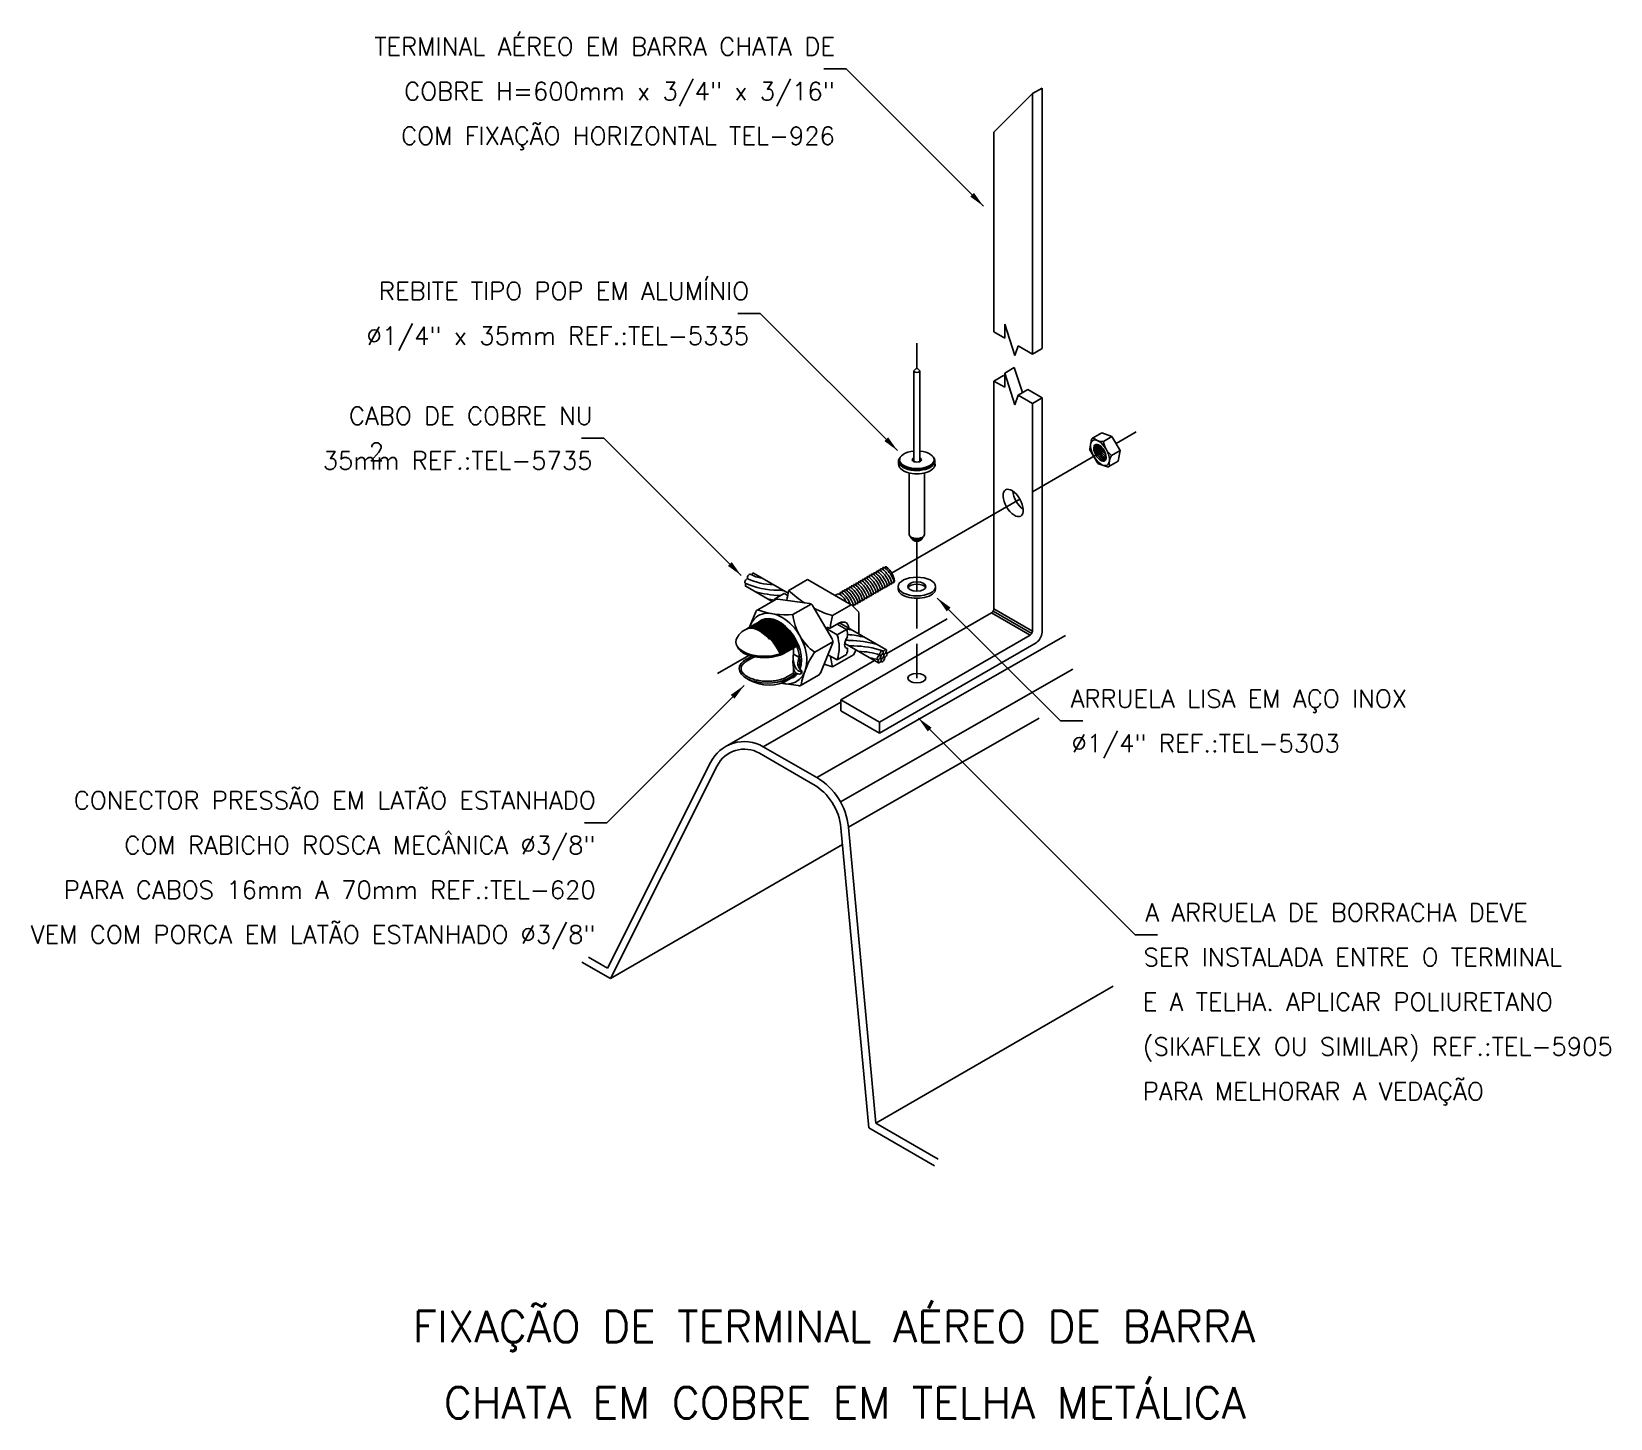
# Model space of a CAD drawing. Header units: millimetres. Extents: x -6088.8 to -6071.2, y -4740.8 to -4725.3.
import ezdxf
from ezdxf.enums import TextEntityAlignment as Align

# ---------------------------------------------------------------- set-up
doc = ezdxf.new("R2010")
doc.units = ezdxf.units.MM
doc.header["$LTSCALE"] = 10
doc.linetypes.add('DASHDOT2', pattern=[0.5, 0.25, -0.125, 0, -0.125])
doc.layers.add('Termotécnica', color=7, linetype='Continuous')
doc.styles.add('r140', font='romans.shx')
doc.styles.add('r80', font='romans.shx')

msp = doc.modelspace()

# ---------------------------------------------------------------- linework, layer by layer
at = {"layer": 'Termotécnica', "color": 2}
for p, q in [((-6079.704, -4725.727), (-6079.954, -4725.727)), ((-6078.168, -4727.263), (-6079.704, -4725.727)), ((-6078.052, -4726.436), (-6077.621, -4726.005)), ((-6077.621, -4726.005), (-6077.513, -4725.943)), ((-6077.621, -4728.919), (-6077.621, -4726.005)), ((-6077.513, -4728.856), (-6077.513, -4725.943)), ((-6078.052, -4728.67), (-6078.052, -4726.436)), ((-6080.664, -4728.462), (-6080.914, -4728.462)), ((-6079.129, -4729.997), (-6080.664, -4728.462)), ((-6077.93, -4728.74), (-6078.052, -4728.67)), ((-6077.93, -4728.581), (-6077.817, -4728.934)), ((-6077.93, -4728.581), (-6077.93, -4728.74)), ((-6077.817, -4728.934), (-6077.781, -4728.826)), ((-6077.62, -4728.919), (-6077.781, -4728.826)), ((-6077.62, -4728.919), (-6077.513, -4728.856)), ((-6078.922, -4729.08), (-6078.947, -4729.105)), ((-6078.947, -4730.119), (-6078.947, -4729.105)), ((-6078.922, -4729.08), (-6078.905, -4729.08)), ((-6078.905, -4729.08), (-6078.879, -4729.105)), ((-6078.879, -4730.119), (-6078.879, -4729.105)), ((-6078.052, -4729.219), (-6077.944, -4729.157)), ((-6078.052, -4731.765), (-6078.052, -4729.219)), ((-6077.93, -4729.289), (-6078.052, -4729.219)), ((-6077.93, -4729.165), (-6077.944, -4729.157)), ((-6077.93, -4729.13), (-6077.823, -4729.068)), ((-6077.93, -4729.13), (-6077.93, -4729.289)), ((-6077.93, -4729.13), (-6077.817, -4729.484)), ((-6077.823, -4729.068), (-6077.733, -4729.347)), ((-6077.817, -4729.484), (-6077.781, -4729.375)), ((-6077.781, -4729.375), (-6077.673, -4729.313)), ((-6077.62, -4729.468), (-6077.781, -4729.375)), ((-6077.513, -4729.406), (-6077.673, -4729.313)), ((-6077.621, -4732.014), (-6077.621, -4729.468)), ((-6077.62, -4729.468), (-6077.513, -4729.406)), ((-6077.513, -4732.028), (-6077.513, -4729.406)), ((-6082.413, -4729.857), (-6082.663, -4729.857)), ((-6080.878, -4731.392), (-6082.413, -4729.857)), ((-6076.979, -4729.975), (-6076.959, -4729.871)), ((-6076.95, -4729.858), (-6076.846, -4729.798)), ((-6076.846, -4729.798), (-6076.731, -4729.838)), ((-6076.827, -4729.893), (-6076.731, -4729.838)), ((-6076.639, -4729.997), (-6076.731, -4729.838)), ((-6076.892, -4730.135), (-6076.977, -4729.988)), ((-6076.735, -4730.052), (-6076.639, -4729.997)), ((-6076.662, -4730.116), (-6076.639, -4729.997)), ((-6079.117, -4730.115), (-6079.117, -4730.147)), ((-6078.998, -4730.246), (-6078.998, -4730.936)), ((-6078.829, -4730.246), (-6078.829, -4730.936)), ((-6078.71, -4730.115), (-6078.71, -4730.147)), ((-6076.882, -4730.143), (-6076.782, -4730.178)), ((-6076.767, -4730.176), (-6076.662, -4730.116)), ((-6078.846, -4730.962), (-6078.846, -4730.962)), ((-6079.344, -4731.334), (-6079.341, -4731.357)), ((-6079.319, -4731.32), (-6079.316, -4731.342)), ((-6079.294, -4731.305), (-6079.291, -4731.328)), ((-6079.268, -4731.296), (-6079.265, -4731.314)), ((-6080.739, -4731.367), (-6080.352, -4731.591)), ((-6080.135, -4731.439), (-6080.344, -4731.56)), ((-6079.648, -4731.721), (-6080.135, -4731.439)), ((-6079.646, -4731.511), (-6079.643, -4731.534)), ((-6079.621, -4731.497), (-6079.618, -4731.519)), ((-6079.596, -4731.482), (-6079.593, -4731.505)), ((-6079.571, -4731.468), (-6079.568, -4731.49)), ((-6079.545, -4731.453), (-6079.542, -4731.476)), ((-6079.52, -4731.438), (-6079.517, -4731.461)), ((-6079.495, -4731.424), (-6079.492, -4731.447)), ((-6079.47, -4731.409), (-6079.467, -4731.432)), ((-6079.445, -4731.394), (-6079.442, -4731.418)), ((-6079.42, -4731.38), (-6079.417, -4731.403)), ((-6079.394, -4731.365), (-6079.391, -4731.388)), ((-6079.369, -4731.348), (-6079.366, -4731.372)), ((-6079.25, -4731.522), (-6079.272, -4731.509)), ((-6079.225, -4731.507), (-6079.247, -4731.494)), ((-6079.2, -4731.492), (-6079.222, -4731.48)), ((-6079.174, -4731.478), (-6079.197, -4731.465)), ((-6080.824, -4731.514), (-6080.531, -4731.684)), ((-6079.829, -4731.617), (-6079.808, -4731.604)), ((-6079.772, -4731.584), (-6079.769, -4731.607)), ((-6079.748, -4731.569), (-6079.745, -4731.592)), ((-6079.722, -4731.555), (-6079.719, -4731.578)), ((-6079.697, -4731.54), (-6079.694, -4731.563)), ((-6079.672, -4731.526), (-6079.669, -4731.549)), ((-6079.552, -4731.697), (-6079.575, -4731.684)), ((-6079.527, -4731.682), (-6079.55, -4731.669)), ((-6079.502, -4731.668), (-6079.525, -4731.655)), ((-6079.477, -4731.653), (-6079.499, -4731.64)), ((-6079.452, -4731.638), (-6079.474, -4731.626)), ((-6079.426, -4731.624), (-6079.449, -4731.611)), ((-6079.401, -4731.609), (-6079.424, -4731.596)), ((-6079.376, -4731.595), (-6079.398, -4731.582)), ((-6079.351, -4731.58), (-6079.373, -4731.567)), ((-6079.326, -4731.565), (-6079.348, -4731.553)), ((-6079.3, -4731.551), (-6079.323, -4731.538)), ((-6079.275, -4731.536), (-6079.297, -4731.524)), ((-6078.684, -4731.645), (-6077.307, -4733.02)), ((-6079.648, -4731.721), (-6079.857, -4731.842)), ((-6078.078, -4731.81), (-6079.763, -4732.783)), ((-6079.563, -4731.804), (-6079.649, -4731.719)), ((-6079.603, -4731.726), (-6079.626, -4731.713)), ((-6079.578, -4731.711), (-6079.6, -4731.698)), ((-6079.562, -4731.806), (-6079.562, -4732.046)), ((-6079.933, -4731.981), (-6079.918, -4731.973)), ((-6079.811, -4731.942), (-6079.883, -4731.983)), ((-6079.258, -4732.222), (-6079.777, -4731.923)), ((-6080.238, -4732.172), (-6080.368, -4732.247)), ((-6080.344, -4732.233), (-6080.337, -4732.219)), ((-6080.337, -4732.219), (-6080.324, -4732.222)), ((-6080.324, -4732.222), (-6080.317, -4732.207)), ((-6080.317, -4732.207), (-6080.304, -4732.21)), ((-6080.304, -4732.21), (-6080.297, -4732.196)), ((-6080.297, -4732.195), (-6080.283, -4732.198)), ((-6080.284, -4732.198), (-6080.277, -4732.183)), ((-6080.277, -4732.183), (-6080.263, -4732.186)), ((-6080.263, -4732.186), (-6080.257, -4732.172)), ((-6080.257, -4732.172), (-6080.243, -4732.174)), ((-6080.243, -4732.174), (-6080.24, -4732.167)), ((-6079.343, -4732.369), (-6079.72, -4732.152)), ((-6077.647, -4732.059), (-6079.332, -4733.032)), ((-6077.58, -4732.145), (-6079.332, -4733.156)), ((-6080.758, -4732.294), (-6080.816, -4732.328)), ((-6080.729, -4732.301), (-6080.806, -4732.345)), ((-6080.426, -4732.276), (-6080.418, -4732.266)), ((-6080.418, -4732.266), (-6080.405, -4732.268)), ((-6080.405, -4732.268), (-6080.398, -4732.254)), ((-6080.398, -4732.254), (-6080.384, -4732.257)), ((-6080.384, -4732.257), (-6080.378, -4732.243)), ((-6080.378, -4732.243), (-6080.364, -4732.245)), ((-6080.364, -4732.245), (-6080.358, -4732.231)), ((-6080.358, -4732.231), (-6080.344, -4732.233)), ((-6079.622, -4732.279), (-6079.857, -4732.414)), ((-6079.622, -4732.279), (-6079.591, -4732.226)), ((-6080.398, -4732.587), (-6080.268, -4732.512)), ((-6080.294, -4732.486), (-6080.384, -4732.538)), ((-6080.257, -4732.488), (-6080.368, -4732.552)), ((-6080.844, -4732.622), (-6082.379, -4734.158)), ((-6079.332, -4733.032), (-6079.763, -4732.783)), ((-6079.763, -4732.783), (-6079.763, -4732.907)), ((-6079.332, -4733.156), (-6079.763, -4732.907)), ((-6079.332, -4733.032), (-6079.332, -4733.156)), ((-6078.896, -4732.988), (-6076.473, -4735.411)), ((-6077.057, -4733.02), (-6077.307, -4733.02)), ((-6082.379, -4734.158), (-6082.629, -4734.158)), ((-6076.223, -4735.411), (-6076.473, -4735.411))]:
    msp.add_line(p, q, dxfattribs=at)
at = {"layer": 'Termotécnica', "color": 1, "linetype": 'DASHDOT2'}
for p, q in [((-6078.913, -4728.794), (-6078.913, -4729.08)), ((-6076.459, -4729.787), (-6076.685, -4729.917)), ((-6076.82, -4729.995), (-6077.621, -4730.457)), ((-6077.763, -4730.539), (-6079.195, -4731.366)), ((-6078.913, -4731.01), (-6078.913, -4731.569)), ((-6078.913, -4731.648), (-6078.913, -4731.985)), ((-6078.913, -4732.157), (-6078.913, -4732.541)), ((-6080.79, -4732.287), (-6081.141, -4732.49))]:
    msp.add_line(p, q, dxfattribs=at)
at = {"layer": 'Termotécnica', "color": 1}
for p, q in [((-6080.692, -4731.777), (-6080.499, -4731.665)), ((-6080.501, -4731.654), (-6080.397, -4731.594)), ((-6080.501, -4731.654), (-6080.49, -4731.661)), ((-6080.469, -4731.659), (-6080.113, -4731.706)), ((-6080.357, -4731.617), (-6080.397, -4731.594)), ((-6080.787, -4731.978), (-6080.713, -4731.8)), ((-6080.299, -4731.83), (-6080.095, -4731.713)), ((-6080.078, -4731.73), (-6079.858, -4732.11)), ((-6077.647, -4732.059), (-6078.078, -4731.81)), ((-6077.628, -4732.04), (-6078.059, -4731.791)), ((-6077.621, -4732.014), (-6078.052, -4731.765)), ((-6079.932, -4731.983), (-6079.805, -4732.057)), ((-6079.805, -4732.057), (-6079.7, -4731.996)), ((-6079.803, -4731.937), (-6079.7, -4731.996)), ((-6079.247, -4732.265), (-6078.573, -4731.877)), ((-6080.294, -4732.204), (-6080.294, -4732.272)), ((-6080.055, -4732.252), (-6079.852, -4732.134)), ((-6080.033, -4733.653), (-6077.252, -4732.063)), ((-6079.855, -4732.153), (-6079.992, -4732.485)), ((-6081.029, -4733.294), (-6079.385, -4732.345)), ((-6080.224, -4732.312), (-6080.294, -4732.272)), ((-6079.907, -4732.279), (-6079.805, -4732.338)), ((-6079.805, -4732.338), (-6079.7, -4732.278)), ((-6080.294, -4732.421), (-6080.294, -4732.494)), ((-6080.283, -4732.5), (-6080.294, -4732.494)), ((-6080.208, -4732.466), (-6080.198, -4732.46)), ((-6080.206, -4732.619), (-6080.013, -4732.508)), ((-6079.765, -4733.926), (-6077.168, -4732.441)), ((-6080.435, -4732.599), (-6080.236, -4732.625)), ((-6080.632, -4733.308), (-6079.763, -4732.811)), ((-6079.678, -4734.207), (-6077.546, -4732.987))]:
    msp.add_line(p, q, dxfattribs=at)
at = {"layer": 'Termotécnica', "color": 3}
for p, q in [((-6080.075, -4733.726), (-6080.674, -4733.381)), ((-6080.033, -4733.653), (-6080.632, -4733.308)), ((-6081.22, -4733.484), (-6082.374, -4735.783)), ((-6081.145, -4733.522), (-6082.339, -4735.901)), ((-6079.762, -4734.215), (-6079.45, -4737.569)), ((-6079.678, -4734.207), (-6079.37, -4737.518)), ((-6082.339, -4735.901), (-6079.745, -4734.403)), ((-6082.339, -4735.901), (-6082.66, -4735.716)), ((-6082.374, -4735.783), (-6082.585, -4735.662)), ((-6079.37, -4737.518), (-6076.716, -4735.985)), ((-6078.673, -4737.92), (-6079.37, -4737.518)), ((-6078.715, -4737.993), (-6079.45, -4737.569))]:
    msp.add_line(p, q, dxfattribs=at)
at = {"layer": 'Termotécnica', "color": 2}
for centre, radius, start, end in [((-6076.941, -4729.874), 0.0184, 120, 169.1154), ((-6076.842, -4729.752), 0.142, 225.499, 276.1892), ((-6076.584, -4729.859), 0.245, 187.9752, 232.0031), ((-6076.961, -4729.978), 0.0184, 169.1154, 210), ((-6076.62, -4730.136), 0.142, 143.8935, 194.4182), ((-6076.876, -4730.126), 0.0184, 210, 250.8835), ((-6076.776, -4730.161), 0.0184, 250.8835, 300), ((-6078.913, -4730.938), 0.0721, 214.8393, 324.5345), ((-6079.19, -4731.846), 1.189, 166.0656, 171.5978), ((-6079.543, -4730.735), 1.15, 225.8241, 236.9171), ((-6079.543, -4730.735), 1.15, 243.3595, 254.1759), ((-6078.702, -4732.128), 1.189, 166.0656, 173.016), ((-6078.104, -4731.765), 0.0523, 300, 0), ((-6080.748, -4732.175), 0.194, 113.8674, 152.8337), ((-6079.569, -4730.877), 1.15, 252.3631, 254.1759), ((-6077.673, -4732.014), 0.0523, 300, 0), ((-6077.673, -4732.014), 0.161, 305.2249, 354.7751), ((-6080.761, -4732.105), 0.18, 200.5552, 242.6808), ((-6079.543, -4731.308), 1.15, 249.2574, 254.1759), ((-6078.702, -4732.128), 1.189, 188.0561, 193.9344), ((-6080.566, -4732.153), 0.465, 234.9384, 291.1319)]:
    msp.add_arc(centre, radius, start, end, dxfattribs=at)
at = {"layer": 'Termotécnica', "color": 1}
for centre, radius, start, end in [((-6080.464, -4730.67), 0.888, 245.5176, 269.8552), ((-6080.514, -4730.84), 0.656, 243.8813, 269.6894), ((-6080.602, -4731.068), 0.356, 240.9836, 262.8263), ((-6080.379, -4730.307), 1.312, 254.7159, 267.3184), ((-6080.287, -4730.379), 1.309, 256.8934, 260.3282), ((-6080.071, -4731.795), 0.453, 161.8949, 163.8067), ((-6080.475, -4731.707), 0.0483, 82.4065, 120), ((-6080.477, -4732.564), 1.006, 86.0173, 89.3473), ((-6080.668, -4731.818), 0.0483, 120, 157.5935), ((-6080.374, -4730.885), 0.948, 250.263, 274.55), ((-6079.703, -4731.767), 0.599, 186.0412, 233.9588), ((-6080.12, -4731.754), 0.0483, 30, 82.4065), ((-6079.925, -4732.61), 0.701, 77.1354, 78.1639), ((-6079.79, -4732.688), 0.701, 77.1354, 83.1906), ((-6079.827, -4732.054), 0.139, 348.6863, 24.4136), ((-6079.9, -4732.135), 0.0483, 337.5935, 30), ((-6080.235, -4732.197), 0.453, 341.8949, 18.1051), ((-6079.586, -4730.494), 1.627, 265.6508, 267.3042), ((-6079.835, -4732.219), 0.147, 336.4075, 4.6687), ((-6079.811, -4733.448), 1.4, 77.0703, 84.9289), ((-6079.605, -4731.174), 1.006, 266.0117, 269.3417), ((-6079.704, -4733.43), 1.312, 74.7103, 88.2103), ((-6079.638, -4733.268), 1.088, 71.585, 88.8738), ((-6079.968, -4732.368), 0.33, 172.9828, 195.5581), ((-6080.01, -4732.309), 0.286, 172.6557, 204.3164), ((-6080.138, -4732.373), 0.106, 144.6582, 235.3825), ((-6079.275, -4732.789), 0.948, 145.45, 169.737), ((-6079.585, -4733.063), 0.822, 71.4044, 88.5956), ((-6079.58, -4733.196), 0.892, 75.1573, 80.7265), ((-6080.225, -4732.43), 0.0659, 202.9299, 268.8662), ((-6080.204, -4732.391), 0.0757, 208.085, 266.6116), ((-6080.037, -4732.466), 0.0483, 300, 337.5935), ((-6080.23, -4732.578), 0.0483, 262.4065, 300)]:
    msp.add_arc(centre, radius, start, end, dxfattribs=at)
at = {"layer": 'Termotécnica', "color": 3}
for centre, radius, start, end in [((-6080.843, -4733.673), 0.422, 60.0063, 153.3317), ((-6080.843, -4733.673), 0.338, 59.9999, 153.3384), ((-6080.391, -4734.273), 0.631, 5.3142, 59.9999), ((-6080.391, -4734.273), 0.716, 5.316, 59.9951)]:
    msp.add_arc(centre, radius, start, end, dxfattribs=at)
at = {"layer": 'Termotécnica', "color": 2}
for centre, major_axis, ratio, start_param, end_param in [((-6078.913, -4729.105), (-0.034, 0), 0.509483, 0, 3.141593), ((-6078.914, -4730.115), (-0.204, 0), 0.509483, 5.859189, 9.855214), ((-6078.913, -4730.099), (-0.193, 0), 0.509483, 4.886884, 10.820136), ((-6078.913, -4730.099), (-0.0509, 0), 0.509483, 5.440074, 10.268419), ((-6078.913, -4730.152), (-0.204, 0), 0.509483, 6.242628, 9.468195), ((-6077.728, -4730.52), (-0.085, 0.147), 0.509483, 0.805963, 2.333208), ((-6078.913, -4730.936), (-0.0849, 0), 0.509483, 0, 3.141593), ((-6078.913, -4730.962), (-0.0679, 0), 0.509483, 0, 3.141593), ((-6080.817, -4731.453), (-0.0142, -0.0246), 0.509483, 3.143946, 6.283185), ((-6080.81, -4731.49), (-0.0142, -0.0246), 0.509483, 4.765756, 6.283185), ((-6080.789, -4731.405), (-0.0142, -0.0246), 0.509483, 3.141593, 6.283185), ((-6080.753, -4731.392), (-0.0142, -0.0246), 0.509483, 3.141593, 4.783167), ((-6078.913, -4731.543), (-0.102, 0), 0.509483, 3.393362, 6.033731), ((-6079.76, -4731.682), (-0.0463, 0.0789), 0.511063, 4.356986, 6.317894), ((-6078.913, -4731.544), (-0.209, 0), 0.500279, 6.158562, 9.55174), ((-6079.811, -4732.102), (0.105, 0.181), 0.509483, 5.679391, 7.127797), ((-6080.622, -4732.137), (-0.314, 0.001), 0.509483, -0.313841, 2.182721), ((-6080.585, -4732.436), (-0.314, 0.001), 0.509483, -0.753557, 2.340413), ((-6080.623, -4732.138), (-0.327, 0.002), 0.529306, 0.834314, 2.464238)]:
    msp.add_ellipse(centre, major_axis=major_axis, ratio=ratio, start_param=start_param, end_param=end_param, dxfattribs=at)
for centre, major_axis, ratio in [((-6076.865, -4730.021), (0.08, -0.138), 0.500279), ((-6076.865, -4730.021), (0.0523, -0.0906), 0.500279), ((-6077.836, -4730.582), (-0.085, 0.147), 0.509483), ((-6078.913, -4731.517), (-0.209, 0), 0.500279), ((-6078.913, -4731.517), (0.102, 0), 0.509483), ((-6079.272, -4732.247), (-0.0142, -0.0246), 0.509483), ((-6079.337, -4732.309), (-0.0142, -0.0246), 0.509483), ((-6079.329, -4732.345), (-0.0142, -0.0246), 0.509483), ((-6079.308, -4732.26), (-0.0142, -0.0246), 0.509483), ((-6079.3, -4732.296), (-0.0142, -0.0246), 0.509483), ((-6079.293, -4732.333), (-0.0142, -0.0246), 0.509483), ((-6079.265, -4732.284), (-0.0142, -0.0246), 0.509483), ((-6078.913, -4732.541), (0.102, 0), 0.509483)]:
    msp.add_ellipse(centre, major_axis=major_axis, ratio=ratio, dxfattribs=at)
at = {"layer": 'Termotécnica', "color": 1}
for centre, major_axis, ratio, start_param, end_param in [((-6078.914, -4730.109), (-0.196, 0), 0.509483, 6.097371, 9.651115), ((-6076.849, -4730.012), (0.0523, -0.0906), 0.500279, 3.310458, 6.098275), ((-6076.833, -4730.003), (0.0523, -0.0906), 0.500279, 3.504465, 5.918396), ((-6076.817, -4729.994), (0.0523, -0.0906), 0.500279, 3.701884, 5.72462), ((-6076.801, -4729.984), (0.0523, -0.0906), 0.500279, 3.916435, 5.497893), ((-6076.785, -4729.975), (0.0523, -0.0906), 0.500279, 4.213803, 5.208923), ((-6079.284, -4731.42), (0.0599, -0.0861), 0.281547, 0, 3.124318), ((-6079.259, -4731.406), (0.0599, -0.0861), 0.281547, 0, 3.124318), ((-6079.234, -4731.391), (0.0599, -0.0861), 0.281547, 0, 3.124318), ((-6079.218, -4731.38), (0.05, -0.0836), 0.281547, 0, 3.124318), ((-6079.587, -4731.596), (0.0599, -0.0861), 0.281547, 0, 3.124318), ((-6079.562, -4731.582), (0.0599, -0.0861), 0.281547, 0, 3.124318), ((-6079.537, -4731.567), (0.0599, -0.0861), 0.281547, 0, 3.124318), ((-6079.511, -4731.552), (0.0599, -0.0861), 0.281547, 0, 3.124318), ((-6079.486, -4731.538), (0.0599, -0.0861), 0.281547, 0, 3.124318), ((-6079.461, -4731.523), (0.0599, -0.0861), 0.281547, 0, 3.124318), ((-6079.436, -4731.508), (0.0599, -0.0861), 0.281547, 0, 3.124318), ((-6079.411, -4731.494), (0.0599, -0.0861), 0.281547, 0, 3.124318), ((-6079.385, -4731.478), (0.0599, -0.0861), 0.281547, 0, 3.124318), ((-6079.36, -4731.464), (0.0599, -0.0861), 0.281547, 0, 3.124318), ((-6079.335, -4731.45), (0.0599, -0.0861), 0.281547, 0, 3.124318), ((-6079.31, -4731.435), (0.0599, -0.0861), 0.281547, 0, 3.124318), ((-6079.713, -4731.67), (-0.0596, 0.0862), 0.279135, 3.948402, 6.297093), ((-6079.688, -4731.654), (0.0599, -0.0861), 0.281547, 0, 3.124318), ((-6079.663, -4731.64), (0.0599, -0.0861), 0.281547, 0, 3.124318), ((-6079.637, -4731.626), (0.0599, -0.0861), 0.281547, 0, 3.124318), ((-6079.612, -4731.611), (0.0599, -0.0861), 0.281547, 0, 3.124318), ((-6080.471, -4732.211), (-0.213, 0.369), 0.675841, 2.557484, 6.846546), ((-6080.471, -4732.211), (-0.183, 0.317), 0.622287, -2.669254, 0.134409), ((-6080.471, -4732.21), (-0.182, 0.314), 0.509483, 4.50581, 6.34242), ((-6080.632, -4732.304), (-0.182, 0.314), 0.509483, -1.750011, 0.080951), ((-6080.642, -4732.31), (-0.182, 0.314), 0.509483, 5.084888, 6.283185), ((-6080.622, -4732.298), (-0.182, 0.314), 0.509483, -1.790806, 0.069442), ((-6080.612, -4732.292), (-0.182, 0.314), 0.509483, -1.775822, 0.069442), ((-6080.602, -4732.286), (-0.182, 0.314), 0.509483, -1.799511, 0.069442), ((-6080.592, -4732.28), (-0.182, 0.314), 0.509483, -1.776687, 0.069442), ((-6080.582, -4732.275), (-0.182, 0.314), 0.509483, -1.801604, 0.069442), ((-6080.572, -4732.269), (-0.182, 0.314), 0.509483, -1.776687, 0.069442), ((-6080.562, -4732.263), (-0.182, 0.314), 0.509483, -1.802199, 0.069442), ((-6080.552, -4732.257), (-0.182, 0.314), 0.509483, -1.776196, 0.069442), ((-6080.541, -4732.253), (-0.182, 0.314), 0.509483, -1.795385, 0.069442), ((-6080.531, -4732.246), (-0.182, 0.314), 0.509483, 4.506486, 6.334066), ((-6080.521, -4732.24), (-0.182, 0.314), 0.509483, -1.802319, 0.063361), ((-6080.511, -4732.234), (-0.182, 0.314), 0.509483, -1.776285, 0.084808), ((-6080.501, -4732.228), (-0.182, 0.314), 0.509483, 4.481848, 6.352628), ((-6080.481, -4732.216), (-0.182, 0.314), 0.509483, 4.482918, 6.346546), ((-6080.491, -4732.222), (-0.182, 0.314), 0.509483, 4.507542, 6.276515), ((-6080.461, -4732.204), (-0.182, 0.314), 0.509483, 4.481848, 6.10125), ((-6080.451, -4732.198), (-0.182, 0.314), 0.509483, 4.504576, 5.696214), ((-6080.441, -4732.192), (-0.182, 0.314), 0.509483, 4.481848, 5.289215), ((-6080.471, -4732.211), (-0.173, 0.299), 0.598456, 3.662711, 4.466653), ((-6079.655, -4732.119), (0.049, 0.0848), 0.509483, 1.414095, 3.46276), ((-6080.632, -4732.304), (-0.182, 0.314), 0.509483, 3.328348, 3.489939), ((-6080.622, -4732.298), (-0.182, 0.314), 0.509483, 3.304252, 3.472424), ((-6080.612, -4732.292), (-0.182, 0.314), 0.509483, 3.277314, 3.461778), ((-6080.602, -4732.286), (-0.182, 0.314), 0.509483, 3.249894, 3.454075), ((-6080.592, -4732.28), (-0.182, 0.314), 0.509483, 3.221428, 3.439152), ((-6080.584, -4732.278), (-0.182, 0.314), 0.509483, 3.276223, 3.454075), ((-6080.574, -4732.272), (-0.182, 0.314), 0.509483, 3.273005, 3.453689), ((-6080.562, -4732.263), (-0.182, 0.314), 0.509483, 3.219156, 3.43842), ((-6080.552, -4732.257), (-0.182, 0.314), 0.509483, 3.216903, 3.437568), ((-6080.54, -4732.25), (-0.182, 0.314), 0.509483, 3.211977, 3.434735), ((-6080.531, -4732.245), (-0.182, 0.314), 0.509483, 3.221003, 3.434431), ((-6080.52, -4732.238), (-0.182, 0.314), 0.509483, 3.211977, 3.434735), ((-6080.471, -4732.211), (-0.183, 0.317), 0.622287, 3.001456, 3.377373), ((-6080.51, -4732.233), (-0.182, 0.314), 0.509483, 3.221003, 3.434431), ((-6080.5, -4732.227), (-0.182, 0.314), 0.509483, 3.220917, 3.436112), ((-6080.491, -4732.222), (-0.182, 0.314), 0.509483, 3.221003, 3.434431), ((-6080.481, -4732.216), (-0.182, 0.314), 0.509483, 3.220917, 3.436112), ((-6080.471, -4732.211), (-0.173, 0.299), 0.598456, 3.230914, 3.34886), ((-6080.471, -4732.21), (-0.182, 0.314), 0.509483, 3.215553, 3.40848), ((-6080.242, -4732.449), (-0.0262, 0.0452), 0.509483, 2.768638, 4.057677), ((-6080.232, -4732.443), (-0.0262, 0.0452), 0.509483, 2.906505, 4.057677)]:
    msp.add_ellipse(centre, major_axis=major_axis, ratio=ratio, start_param=start_param, end_param=end_param, dxfattribs=at)
at = {"layer": 'Termotécnica', "color": 2}
msp.add_open_spline([(-6080.384, -4732.538), (-6080.391, -4732.541), (-6080.425, -4732.554), (-6080.485, -4732.569), (-6080.553, -4732.576), (-6080.625, -4732.576), (-6080.693, -4732.567), (-6080.752, -4732.551), (-6080.799, -4732.531), (-6080.833, -4732.509), (-6080.856, -4732.488), (-6080.87, -4732.469), (-6080.877, -4732.452), (-6080.879, -4732.435), (-6080.877, -4732.418), (-6080.869, -4732.401), (-6080.856, -4732.382), (-6080.834, -4732.362), (-6080.814, -4732.349), (-6080.803, -4732.344)], degree=3, knots=[3.942773, 3.942773, 3.942773, 3.942773, 4.152047, 4.373331, 4.607258, 4.841184, 5.075111, 5.298225, 5.504103, 5.689757, 5.855803, 6.005181, 6.14422, 6.28326, 6.422299, 6.561339, 6.707536, 6.872139, 7.036742, 7.036742, 7.036742, 7.036742], dxfattribs=at)
for points in [[(-6078.274, -4727.114), (-6078.316, -4727.156), (-6078.168, -4727.263)], [(-6079.234, -4729.848), (-6079.276, -4729.89), (-6079.129, -4729.997)], [(-6080.983, -4731.243), (-6081.026, -4731.285), (-6080.878, -4731.392)], [(-6078.579, -4731.794), (-6078.536, -4731.752), (-6078.684, -4731.645)], [(-6080.993, -4732.728), (-6080.951, -4732.77), (-6080.844, -4732.622)], [(-6078.791, -4733.137), (-6078.748, -4733.095), (-6078.896, -4732.988)]]:
    msp.add_solid(points, dxfattribs=at)

# ---------------------------------------------------------------- texts
at = {"layer": 'Termotécnica', "color": 2, "style": 'r80'}
for s, p in [('TERMINAL AÉREO EM BARRA CHATA DE', (-6079.829, -4725.577)), ('COBRE H=600mm x 3/4" x 3/16"', (-6079.829, -4726.078)), ('COM FIXAÇÃO HORIZONTAL TEL-926', (-6079.829, -4726.577)), ('REBITE TIPO POP EM ALUMÍNIO', (-6080.789, -4728.312)), ('%%c1/4" x 35mm REF.:TEL-5335', (-6080.789, -4728.812)), ('CABO DE COBRE NU', (-6082.538, -4729.708)), ('2', (-6084.871, -4730.11)), ('35mm REF.:TEL-5735', (-6082.539, -4730.207)), ('CONECTOR PRESSÃO EM LATÃO ESTANHADO', (-6082.504, -4734.008)), ('COM RABICHO ROSCA MECÂNICA %%C3/8"', (-6082.504, -4734.509)), ('PARA CABOS 16mm A 70mm REF.:TEL-620', (-6082.504, -4735.008)), ('VEM COM PORCA EM LATÃO ESTANHADO %%C3/8"', (-6082.504, -4735.507))]:
    msp.add_text(s, height=0.2, dxfattribs=at).set_placement(p, align=Align.RIGHT)
for s, p in [('ARRUELA LISA EM AÇO INOX', (-6077.193, -4732.87)), ('%%c1/4" REF.:TEL-5303', (-6077.183, -4733.37)), ('A ARRUELA DE BORRACHA DEVE', (-6076.358, -4735.261)), ('SER INSTALADA ENTRE O TERMINAL', (-6076.378, -4735.761)), ('E A TELHA. APLICAR POLIURETANO', (-6076.386, -4736.261)), ('(SIKAFLEX OU SIMILAR) REF.:TEL-5905', (-6076.385, -4736.761)), ('PARA MELHORAR A VEDAÇÃO', (-6076.386, -4737.261))]:
    msp.add_text(s, height=0.2, dxfattribs=at).set_placement(p)
at = {"layer": 'Termotécnica', "color": 5, "style": 'r140'}
for s, p in [('FIXAÇÃO DE TERMINAL AÉREO DE BARRA ', (-6079.719, -4740.073)), ('CHATA EM COBRE EM TELHA METÁLICA', (-6079.719, -4740.924))]:
    msp.add_text(s, height=0.35, dxfattribs=at).set_placement(p, align=Align.BOTTOM_CENTER)

doc.saveas('drawing.dxf')
